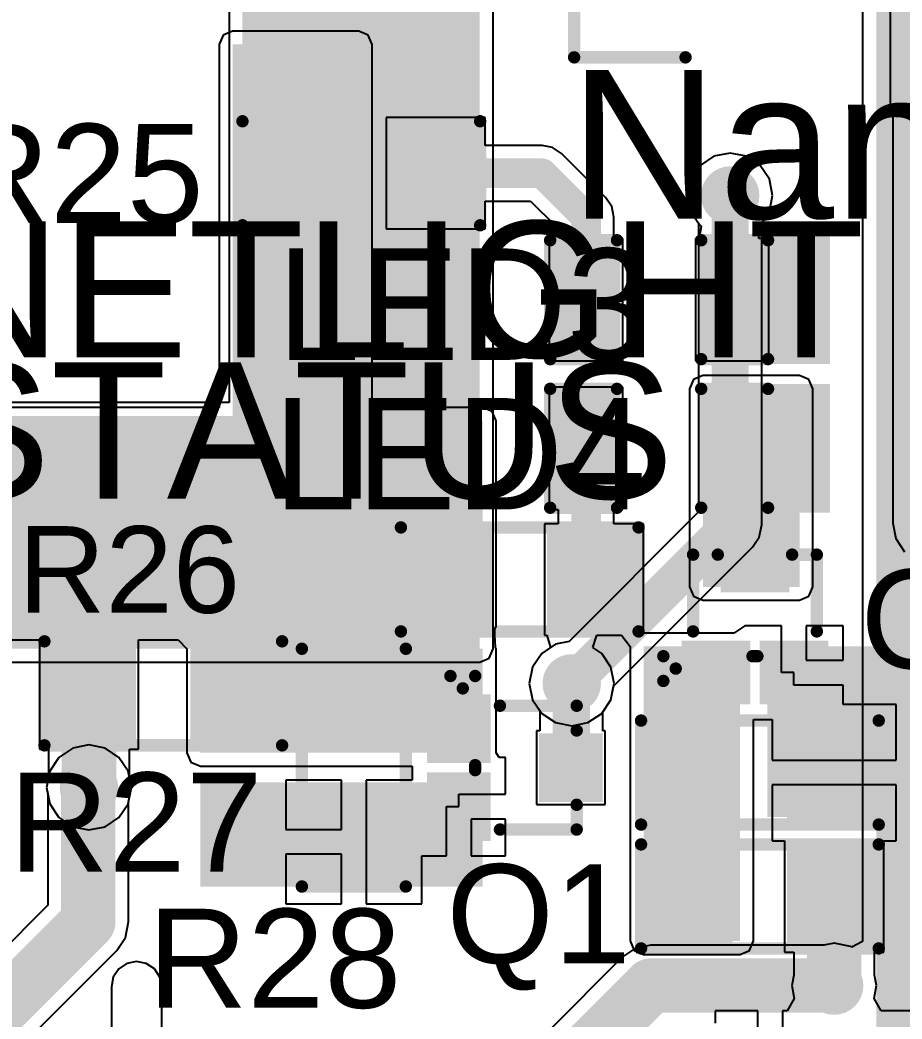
# Model space of a CAD drawing. Header units: millimetres. Extents: x -0.27 to 4.7, y -0.39 to 2.83.
# Drawn here: x 0.2841 to 0.6404, y 1.7845 to 2.1879 of the extents above; entities that cross this region are included whole.
import ezdxf

# ---------------------------------------------------------------- set-up
doc = ezdxf.new("R2010")
doc.units = ezdxf.units.MM
doc.header["$MEASUREMENT"] = 0
for name, color, linetype in [('BottomLayer', 5, 'Continuous'), ('BottomSolder', 6, 'Continuous'), ('TopLayer', 1, 'Continuous'), ('TopOverlay', 2, 'Continuous'), ('TopPaste', 8, 'Continuous'), ('TopSolder', 216, 'Continuous'), ('ViaHoleLayer', 16, 'Continuous')]:
    doc.layers.add(name, color=color, linetype=linetype)
doc.styles.add('Arial', font='arial.ttf', dxfattribs={"height": 0.2})

# ---------------------------------------------------------------- blocks, each defined once
blk = doc.blocks.new('XKNANO_113_9')
at = {"layer": 'TopOverlay', "const_width": 0.005}
for points in [[(0.259, 0.278), (0.214, 0.278)], [(0.259, 0.278), (0.259, 0.258)]]:
    blk.add_lwpolyline(points, dxfattribs=at)
at = {"layer": 'TopOverlay', "const_width": 0.0025}
for points in [[(0.21275, 0.278, 1), (0.21525, 0.278, 1)], [(0.25775, 0.278, 1), (0.26025, 0.278, 1)], [(0.25775, 0.278, 1), (0.26025, 0.278, 1)]]:
    blk.add_lwpolyline(points, format="xyb", close=True, dxfattribs=at)
blk = doc.blocks.new('LED_0603_33')
at = {"layer": 'TopLayer'}
for points in [[(-0.03937, 0.01969), (-0.01969, 0.01969), (-0.01969, -0.01969), (-0.03937, -0.01969)], [(0.01969, 0.01969), (0.03937, 0.01969), (0.03937, -0.01969), (0.01969, -0.01969)]]:
    blk.add_hatch(color=1, dxfattribs=at).paths.add_polyline_path(points)
at = {"layer": 'TopOverlay'}
blk.add_hatch(color=2, dxfattribs=at).paths.add_polyline_path([(0.044, -0.026), (0.069, -0.026), (0.069, 0.026), (0.044, 0.026)])
at = {"layer": 'TopPaste'}
for points in [[(-0.03937, 0.01969), (-0.01969, 0.01969), (-0.01969, -0.01969), (-0.03937, -0.01969)], [(0.01969, 0.01969), (0.03937, 0.01969), (0.03937, -0.01969), (0.01969, -0.01969)]]:
    blk.add_hatch(color=8, dxfattribs=at).paths.add_polyline_path(points)
at = {"layer": 'TopSolder'}
for points in [[(-0.04337, 0.02369), (-0.01569, 0.02369), (-0.01569, -0.02369), (-0.04337, -0.02369)], [(0.01569, 0.02369), (0.04337, 0.02369), (0.04337, -0.02369), (0.01569, -0.02369)]]:
    blk.add_hatch(color=216, dxfattribs=at).paths.add_polyline_path(points)
at = {"layer": 'TopOverlay', "const_width": 0.005}
for points in [[(-0.044, -0.024), (-0.044, 0.024)], [(-0.044, 0.024), (-0.017, 0.024)], [(0.017, 0.024), (0.044, 0.024)], [(0.044, -0.024), (0.044, 0.024)], [(-0.044, -0.024), (-0.017, -0.024)], [(0.017, -0.024), (0.044, -0.024)]]:
    blk.add_lwpolyline(points, dxfattribs=at)
at = {"layer": 'TopOverlay', "const_width": 0.0025}
for points in [[(-0.04525, 0.024, 1), (-0.04275, 0.024, 1)], [(-0.04525, 0.024, 1), (-0.04275, 0.024, 1)], [(-0.01825, 0.024, 1), (-0.01575, 0.024, 1)], [(0.01575, 0.024, 1), (0.01825, 0.024, 1)], [(0.04275, 0.024, 1), (0.04525, 0.024, 1)], [(0.04275, 0.024, 1), (0.04525, 0.024, 1)], [(-0.04525, -0.024, 1), (-0.04275, -0.024, 1)], [(-0.04525, -0.024, 1), (-0.04275, -0.024, 1)], [(-0.01825, -0.024, 1), (-0.01575, -0.024, 1)], [(0.01575, -0.024, 1), (0.01825, -0.024, 1)], [(0.04275, -0.024, 1), (0.04525, -0.024, 1)], [(0.04275, -0.024, 1), (0.04525, -0.024, 1)]]:
    blk.add_lwpolyline(points, format="xyb", close=True, dxfattribs=at)
at = {"layer": 'TopOverlay'}
blk.add_text('LED4', height=0.045, dxfattribs=at).set_placement((-0.15575, -0.02468))
blk = doc.blocks.new('R___0603_41')
at = {"layer": 'TopLayer'}
for points in [[(-0.015, 0.0175), (-0.015, -0.0175), (-0.045, -0.0175), (-0.045, 0.0175)], [(0.045, 0.0175), (0.045, -0.0175), (0.015, -0.0175), (0.015, 0.0175)]]:
    blk.add_hatch(color=1, dxfattribs=at).paths.add_polyline_path(points)
at = {"layer": 'TopPaste'}
for points in [[(-0.015, 0.0175), (-0.015, -0.0175), (-0.045, -0.0175), (-0.045, 0.0175)], [(0.045, 0.0175), (0.045, -0.0175), (0.015, -0.0175), (0.015, 0.0175)]]:
    blk.add_hatch(color=8, dxfattribs=at).paths.add_polyline_path(points)
at = {"layer": 'TopSolder'}
for points in [[(-0.011, 0.0215), (-0.011, -0.0215), (-0.049, -0.0215), (-0.049, 0.0215)], [(0.049, 0.0215), (0.049, -0.0215), (0.011, -0.0215), (0.011, 0.0215)]]:
    blk.add_hatch(color=216, dxfattribs=at).paths.add_polyline_path(points)
at = {"layer": 'TopOverlay', "const_width": 0.005}
for points in [[(0.048, 0.021), (-0.048, 0.021)], [(-0.048, 0.021), (-0.048, -0.021)], [(0.048, 0.021), (0.048, -0.021)], [(0.048, -0.021), (-0.048, -0.021)]]:
    blk.add_lwpolyline(points, dxfattribs=at)
at = {"layer": 'TopOverlay', "const_width": 0.0025}
for points in [[(-0.04925, 0.021, 1), (-0.04675, 0.021, 1)], [(-0.04925, 0.021, 1), (-0.04675, 0.021, 1)], [(0.04675, 0.021, 1), (0.04925, 0.021, 1)], [(0.04675, 0.021, 1), (0.04925, 0.021, 1)], [(-0.04925, -0.021, 1), (-0.04675, -0.021, 1)], [(-0.04925, -0.021, 1), (-0.04675, -0.021, 1)], [(0.04675, -0.021, 1), (0.04925, -0.021, 1)], [(0.04675, -0.021, 1), (0.04925, -0.021, 1)]]:
    blk.add_lwpolyline(points, format="xyb", close=True, dxfattribs=at)
blk = doc.blocks.new('R___0603_77')
at = {"layer": 'TopLayer'}
for points in [[(-0.015, 0.0175), (-0.015, -0.0175), (-0.045, -0.0175), (-0.045, 0.0175)], [(0.045, 0.0175), (0.045, -0.0175), (0.015, -0.0175), (0.015, 0.0175)]]:
    blk.add_hatch(color=1, dxfattribs=at).paths.add_polyline_path(points)
at = {"layer": 'TopPaste'}
for points in [[(-0.015, 0.0175), (-0.015, -0.0175), (-0.045, -0.0175), (-0.045, 0.0175)], [(0.045, 0.0175), (0.045, -0.0175), (0.015, -0.0175), (0.015, 0.0175)]]:
    blk.add_hatch(color=8, dxfattribs=at).paths.add_polyline_path(points)
at = {"layer": 'TopSolder'}
for points in [[(-0.011, 0.0215), (-0.011, -0.0215), (-0.049, -0.0215), (-0.049, 0.0215)], [(0.049, 0.0215), (0.049, -0.0215), (0.011, -0.0215), (0.011, 0.0215)]]:
    blk.add_hatch(color=216, dxfattribs=at).paths.add_polyline_path(points)
at = {"layer": 'TopOverlay', "const_width": 0.005}
for points in [[(-0.048, -0.021), (-0.048, 0.021)], [(-0.048, 0.021), (0.048, 0.021)], [(0.048, -0.021), (0.048, 0.021)], [(-0.048, -0.021), (0.048, -0.021)]]:
    blk.add_lwpolyline(points, dxfattribs=at)
at = {"layer": 'TopOverlay', "const_width": 0.0025}
for points in [[(-0.04925, 0.021, 1), (-0.04675, 0.021, 1)], [(-0.04925, 0.021, 1), (-0.04675, 0.021, 1)], [(0.04675, 0.021, 1), (0.04925, 0.021, 1)], [(0.04675, 0.021, 1), (0.04925, 0.021, 1)], [(-0.04925, -0.021, 1), (-0.04675, -0.021, 1)], [(-0.04925, -0.021, 1), (-0.04675, -0.021, 1)], [(0.04675, -0.021, 1), (0.04925, -0.021, 1)], [(0.04675, -0.021, 1), (0.04925, -0.021, 1)]]:
    blk.add_lwpolyline(points, format="xyb", close=True, dxfattribs=at)
blk = doc.blocks.new('R___0603_78')
at = {"layer": 'TopLayer'}
for points in [[(-0.015, 0.0175), (-0.015, -0.0175), (-0.045, -0.0175), (-0.045, 0.0175)], [(0.045, 0.0175), (0.045, -0.0175), (0.015, -0.0175), (0.015, 0.0175)]]:
    blk.add_hatch(color=1, dxfattribs=at).paths.add_polyline_path(points)
at = {"layer": 'TopPaste'}
for points in [[(-0.015, 0.0175), (-0.015, -0.0175), (-0.045, -0.0175), (-0.045, 0.0175)], [(0.045, 0.0175), (0.045, -0.0175), (0.015, -0.0175), (0.015, 0.0175)]]:
    blk.add_hatch(color=8, dxfattribs=at).paths.add_polyline_path(points)
at = {"layer": 'TopSolder'}
for points in [[(-0.011, 0.0215), (-0.011, -0.0215), (-0.049, -0.0215), (-0.049, 0.0215)], [(0.049, 0.0215), (0.049, -0.0215), (0.011, -0.0215), (0.011, 0.0215)]]:
    blk.add_hatch(color=216, dxfattribs=at).paths.add_polyline_path(points)
at = {"layer": 'TopOverlay', "const_width": 0.005}
for points in [[(-0.048, 0.021), (0.048, 0.021)], [(-0.048, -0.021), (-0.048, 0.021)], [(0.048, -0.021), (0.048, 0.021)], [(-0.048, -0.021), (0.048, -0.021)]]:
    blk.add_lwpolyline(points, dxfattribs=at)
at = {"layer": 'TopOverlay', "const_width": 0.0025}
for points in [[(-0.04925, 0.021, 1), (-0.04675, 0.021, 1)], [(-0.04925, 0.021, 1), (-0.04675, 0.021, 1)], [(0.04675, 0.021, 1), (0.04925, 0.021, 1)], [(0.04675, 0.021, 1), (0.04925, 0.021, 1)], [(-0.04925, -0.021, 1), (-0.04675, -0.021, 1)], [(-0.04925, -0.021, 1), (-0.04675, -0.021, 1)], [(0.04675, -0.021, 1), (0.04925, -0.021, 1)], [(0.04675, -0.021, 1), (0.04925, -0.021, 1)]]:
    blk.add_lwpolyline(points, format="xyb", close=True, dxfattribs=at)
blk = doc.blocks.new('R___0603_79')
at = {"layer": 'TopLayer'}
for points in [[(-0.015, 0.0175), (-0.015, -0.0175), (-0.045, -0.0175), (-0.045, 0.0175)], [(0.045, 0.0175), (0.045, -0.0175), (0.015, -0.0175), (0.015, 0.0175)]]:
    blk.add_hatch(color=1, dxfattribs=at).paths.add_polyline_path(points)
at = {"layer": 'TopPaste'}
for points in [[(-0.015, 0.0175), (-0.015, -0.0175), (-0.045, -0.0175), (-0.045, 0.0175)], [(0.045, 0.0175), (0.045, -0.0175), (0.015, -0.0175), (0.015, 0.0175)]]:
    blk.add_hatch(color=8, dxfattribs=at).paths.add_polyline_path(points)
at = {"layer": 'TopSolder'}
for points in [[(-0.011, 0.0215), (-0.011, -0.0215), (-0.049, -0.0215), (-0.049, 0.0215)], [(0.049, 0.0215), (0.049, -0.0215), (0.011, -0.0215), (0.011, 0.0215)]]:
    blk.add_hatch(color=216, dxfattribs=at).paths.add_polyline_path(points)
at = {"layer": 'TopOverlay', "const_width": 0.005}
for points in [[(0.048, 0.021), (-0.048, 0.021)], [(-0.048, -0.021), (-0.048, 0.021)], [(0.048, -0.021), (0.048, 0.021)], [(0.048, -0.021), (-0.048, -0.021)]]:
    blk.add_lwpolyline(points, dxfattribs=at)
at = {"layer": 'TopOverlay', "const_width": 0.0025}
for points in [[(-0.04925, 0.021, 1), (-0.04675, 0.021, 1)], [(-0.04925, 0.021, 1), (-0.04675, 0.021, 1)], [(0.04675, 0.021, 1), (0.04925, 0.021, 1)], [(0.04675, 0.021, 1), (0.04925, 0.021, 1)], [(-0.04925, -0.021, 1), (-0.04675, -0.021, 1)], [(-0.04925, -0.021, 1), (-0.04675, -0.021, 1)], [(0.04675, -0.021, 1), (0.04925, -0.021, 1)], [(0.04675, -0.021, 1), (0.04925, -0.021, 1)]]:
    blk.add_lwpolyline(points, format="xyb", close=True, dxfattribs=at)
blk = doc.blocks.new('R___0603_80')
at = {"layer": 'TopLayer'}
for points in [[(-0.015, 0.0175), (-0.015, -0.0175), (-0.045, -0.0175), (-0.045, 0.0175)], [(0.045, 0.0175), (0.045, -0.0175), (0.015, -0.0175), (0.015, 0.0175)]]:
    blk.add_hatch(color=1, dxfattribs=at).paths.add_polyline_path(points)
at = {"layer": 'TopPaste'}
for points in [[(-0.015, 0.0175), (-0.015, -0.0175), (-0.045, -0.0175), (-0.045, 0.0175)], [(0.045, 0.0175), (0.045, -0.0175), (0.015, -0.0175), (0.015, 0.0175)]]:
    blk.add_hatch(color=8, dxfattribs=at).paths.add_polyline_path(points)
at = {"layer": 'TopSolder'}
for points in [[(-0.011, 0.0215), (-0.011, -0.0215), (-0.049, -0.0215), (-0.049, 0.0215)], [(0.049, 0.0215), (0.049, -0.0215), (0.011, -0.0215), (0.011, 0.0215)]]:
    blk.add_hatch(color=216, dxfattribs=at).paths.add_polyline_path(points)
at = {"layer": 'TopOverlay', "const_width": 0.005}
for points in [[(-0.048, 0.021), (-0.048, -0.021)], [(0.048, 0.021), (-0.048, 0.021)], [(0.048, 0.021), (0.048, -0.021)], [(0.048, -0.021), (-0.048, -0.021)]]:
    blk.add_lwpolyline(points, dxfattribs=at)
at = {"layer": 'TopOverlay', "const_width": 0.0025}
for points in [[(-0.04925, 0.021, 1), (-0.04675, 0.021, 1)], [(-0.04925, 0.021, 1), (-0.04675, 0.021, 1)], [(0.04675, 0.021, 1), (0.04925, 0.021, 1)], [(0.04675, 0.021, 1), (0.04925, 0.021, 1)], [(-0.04925, -0.021, 1), (-0.04675, -0.021, 1)], [(-0.04925, -0.021, 1), (-0.04675, -0.021, 1)], [(0.04675, -0.021, 1), (0.04925, -0.021, 1)], [(0.04675, -0.021, 1), (0.04925, -0.021, 1)]]:
    blk.add_lwpolyline(points, format="xyb", close=True, dxfattribs=at)
blk = doc.blocks.new('R___0603_81')
at = {"layer": 'TopLayer'}
for points in [[(-0.015, 0.0175), (-0.015, -0.0175), (-0.045, -0.0175), (-0.045, 0.0175)], [(0.045, 0.0175), (0.045, -0.0175), (0.015, -0.0175), (0.015, 0.0175)]]:
    blk.add_hatch(color=1, dxfattribs=at).paths.add_polyline_path(points)
at = {"layer": 'TopPaste'}
for points in [[(-0.015, 0.0175), (-0.015, -0.0175), (-0.045, -0.0175), (-0.045, 0.0175)], [(0.045, 0.0175), (0.045, -0.0175), (0.015, -0.0175), (0.015, 0.0175)]]:
    blk.add_hatch(color=8, dxfattribs=at).paths.add_polyline_path(points)
at = {"layer": 'TopSolder'}
for points in [[(-0.011, 0.0215), (-0.011, -0.0215), (-0.049, -0.0215), (-0.049, 0.0215)], [(0.049, 0.0215), (0.049, -0.0215), (0.011, -0.0215), (0.011, 0.0215)]]:
    blk.add_hatch(color=216, dxfattribs=at).paths.add_polyline_path(points)
at = {"layer": 'TopOverlay', "const_width": 0.005}
for points in [[(-0.048, 0.021), (-0.048, -0.021)], [(0.048, 0.021), (-0.048, 0.021)], [(0.048, 0.021), (0.048, -0.021)], [(0.048, -0.021), (-0.048, -0.021)]]:
    blk.add_lwpolyline(points, dxfattribs=at)
at = {"layer": 'TopOverlay', "const_width": 0.0025}
for points in [[(-0.04925, 0.021, 1), (-0.04675, 0.021, 1)], [(-0.04925, 0.021, 1), (-0.04675, 0.021, 1)], [(0.04675, 0.021, 1), (0.04925, 0.021, 1)], [(0.04675, 0.021, 1), (0.04925, 0.021, 1)], [(-0.04925, -0.021, 1), (-0.04675, -0.021, 1)], [(-0.04925, -0.021, 1), (-0.04675, -0.021, 1)], [(0.04675, -0.021, 1), (0.04925, -0.021, 1)], [(0.04675, -0.021, 1), (0.04925, -0.021, 1)]]:
    blk.add_lwpolyline(points, format="xyb", close=True, dxfattribs=at)
blk = doc.blocks.new('SOT_723_104')
at = {"layer": 'TopLayer'}
for points in [[(-0.00984, 0.0315), (0.00984, 0.0315), (0.00984, 0.01378), (-0.00984, 0.01378)], [(-0.02559, -0.01378), (-0.00591, -0.01378), (-0.00591, -0.0315), (-0.02559, -0.0315)], [(0.00591, -0.01378), (0.02559, -0.01378), (0.02559, -0.0315), (0.00591, -0.0315)]]:
    blk.add_hatch(color=1, dxfattribs=at).paths.add_polyline_path(points)
at = {"layer": 'TopPaste'}
for points in [[(-0.00984, 0.0315), (0.00984, 0.0315), (0.00984, 0.01378), (-0.00984, 0.01378)], [(-0.02559, -0.01378), (-0.00591, -0.01378), (-0.00591, -0.0315), (-0.02559, -0.0315)], [(0.00591, -0.01378), (0.02559, -0.01378), (0.02559, -0.0315), (0.00591, -0.0315)]]:
    blk.add_hatch(color=8, dxfattribs=at).paths.add_polyline_path(points)
at = {"layer": 'TopSolder'}
for points in [[(-0.01384, 0.0355), (0.01384, 0.0355), (0.01384, 0.00978), (-0.01384, 0.00978)], [(-0.02959, -0.00978), (-0.00191, -0.00978), (-0.00191, -0.0355), (-0.02959, -0.0355)], [(0.00191, -0.00978), (0.02959, -0.00978), (0.02959, -0.0355), (0.00191, -0.0355)]]:
    blk.add_hatch(color=216, dxfattribs=at).paths.add_polyline_path(points)
at = {"layer": 'TopOverlay', "const_width": 0.005}
for points in [[(-0.025, 0.025), (-0.015, 0.025)], [(-0.025, -0.006), (-0.025, 0.025)], [(-0.025, 0.025), (-0.015, 0.025)], [(-0.025, -0.006), (-0.025, 0.025)], [(0.015, 0.025), (0.025, 0.025)], [(0.025, -0.006), (0.025, 0.025)], [(-0.037, -0.016), (-0.032, -0.021)], [(-0.037, -0.026), (-0.037, -0.016)], [(-0.001, -0.016), (0.001, -0.016)], [(-0.037, -0.026), (-0.032, -0.021)]]:
    blk.add_lwpolyline(points, dxfattribs=at)
at = {"layer": 'TopOverlay', "const_width": 0.0025}
for points in [[(-0.02625, 0.025, 1), (-0.02375, 0.025, 1)], [(-0.02625, 0.025, 1), (-0.02375, 0.025, 1)], [(-0.02625, 0.025, 1), (-0.02375, 0.025, 1)], [(-0.02625, 0.025, 1), (-0.02375, 0.025, 1)], [(-0.01625, 0.025, 1), (-0.01375, 0.025, 1)], [(-0.01625, 0.025, 1), (-0.01375, 0.025, 1)], [(0.01375, 0.025, 1), (0.01625, 0.025, 1)], [(0.02375, 0.025, 1), (0.02625, 0.025, 1)], [(0.02375, 0.025, 1), (0.02625, 0.025, 1)], [(-0.02625, -0.006, 1), (-0.02375, -0.006, 1)], [(-0.02625, -0.006, 1), (-0.02375, -0.006, 1)], [(0.02375, -0.006, 1), (0.02625, -0.006, 1)], [(-0.03825, -0.016, 1), (-0.03575, -0.016, 1)], [(-0.03825, -0.016, 1), (-0.03575, -0.016, 1)], [(-0.00225, -0.016, 1), (0.00025, -0.016, 1)], [(-0.00025, -0.016, 1), (0.00225, -0.016, 1)], [(-0.03325, -0.021, 1), (-0.03075, -0.021, 1)], [(-0.03325, -0.021, 1), (-0.03075, -0.021, 1)], [(-0.03825, -0.026, 1), (-0.03575, -0.026, 1)], [(-0.03825, -0.026, 1), (-0.03575, -0.026, 1)]]:
    blk.add_lwpolyline(points, format="xyb", close=True, dxfattribs=at)
blk = doc.blocks.new('SOT_723_105')
at = {"layer": 'TopLayer'}
for points in [[(-0.00984, 0.0315), (0.00984, 0.0315), (0.00984, 0.01378), (-0.00984, 0.01378)], [(-0.02559, -0.01378), (-0.00591, -0.01378), (-0.00591, -0.0315), (-0.02559, -0.0315)], [(0.00591, -0.01378), (0.02559, -0.01378), (0.02559, -0.0315), (0.00591, -0.0315)]]:
    blk.add_hatch(color=1, dxfattribs=at).paths.add_polyline_path(points)
at = {"layer": 'TopPaste'}
for points in [[(-0.00984, 0.0315), (0.00984, 0.0315), (0.00984, 0.01378), (-0.00984, 0.01378)], [(-0.02559, -0.01378), (-0.00591, -0.01378), (-0.00591, -0.0315), (-0.02559, -0.0315)], [(0.00591, -0.01378), (0.02559, -0.01378), (0.02559, -0.0315), (0.00591, -0.0315)]]:
    blk.add_hatch(color=8, dxfattribs=at).paths.add_polyline_path(points)
at = {"layer": 'TopSolder'}
for points in [[(-0.01384, 0.0355), (0.01384, 0.0355), (0.01384, 0.00978), (-0.01384, 0.00978)], [(-0.02959, -0.00978), (-0.00191, -0.00978), (-0.00191, -0.0355), (-0.02959, -0.0355)], [(0.00191, -0.00978), (0.02959, -0.00978), (0.02959, -0.0355), (0.00191, -0.0355)]]:
    blk.add_hatch(color=216, dxfattribs=at).paths.add_polyline_path(points)
at = {"layer": 'TopOverlay', "const_width": 0.005}
for points in [[(-0.015, 0.025), (-0.025, 0.025)], [(-0.025, -0.006), (-0.025, 0.025)], [(-0.015, 0.025), (-0.025, 0.025)], [(-0.025, -0.006), (-0.025, 0.025)], [(0.025, 0.025), (0.015, 0.025)], [(0.025, -0.006), (0.025, 0.025)], [(-0.032, -0.021), (-0.037, -0.016)], [(-0.037, -0.026), (-0.037, -0.016)], [(0.001, -0.016), (-0.001, -0.016)], [(-0.037, -0.026), (-0.032, -0.021)]]:
    blk.add_lwpolyline(points, dxfattribs=at)
at = {"layer": 'TopOverlay', "const_width": 0.0025}
for points in [[(-0.02625, 0.025, 1), (-0.02375, 0.025, 1)], [(-0.02625, 0.025, 1), (-0.02375, 0.025, 1)], [(-0.02625, 0.025, 1), (-0.02375, 0.025, 1)], [(-0.02625, 0.025, 1), (-0.02375, 0.025, 1)], [(-0.01625, 0.025, 1), (-0.01375, 0.025, 1)], [(-0.01625, 0.025, 1), (-0.01375, 0.025, 1)], [(0.01375, 0.025, 1), (0.01625, 0.025, 1)], [(0.02375, 0.025, 1), (0.02625, 0.025, 1)], [(0.02375, 0.025, 1), (0.02625, 0.025, 1)], [(-0.02625, -0.006, 1), (-0.02375, -0.006, 1)], [(-0.02625, -0.006, 1), (-0.02375, -0.006, 1)], [(0.02375, -0.006, 1), (0.02625, -0.006, 1)], [(-0.03825, -0.016, 1), (-0.03575, -0.016, 1)], [(-0.03825, -0.016, 1), (-0.03575, -0.016, 1)], [(-0.00225, -0.016, 1), (0.00025, -0.016, 1)], [(-0.00025, -0.016, 1), (0.00225, -0.016, 1)], [(-0.03325, -0.021, 1), (-0.03075, -0.021, 1)], [(-0.03325, -0.021, 1), (-0.03075, -0.021, 1)], [(-0.03825, -0.026, 1), (-0.03575, -0.026, 1)], [(-0.03825, -0.026, 1), (-0.03575, -0.026, 1)]]:
    blk.add_lwpolyline(points, format="xyb", close=True, dxfattribs=at)
blk = doc.blocks.new('LED_0603_115')
at = {"layer": 'TopLayer'}
for points in [[(-0.03937, 0.01969), (-0.01969, 0.01969), (-0.01969, -0.01969), (-0.03937, -0.01969)], [(0.01969, 0.01969), (0.03937, 0.01969), (0.03937, -0.01969), (0.01969, -0.01969)]]:
    blk.add_hatch(color=1, dxfattribs=at).paths.add_polyline_path(points)
at = {"layer": 'TopOverlay'}
blk.add_hatch(color=2, dxfattribs=at).paths.add_polyline_path([(0.044, -0.02601), (0.069, -0.02601), (0.069, 0.02599), (0.044, 0.02599)])
at = {"layer": 'TopPaste'}
for points in [[(-0.03937, 0.01969), (-0.01969, 0.01969), (-0.01969, -0.01969), (-0.03937, -0.01969)], [(0.01969, 0.01969), (0.03937, 0.01969), (0.03937, -0.01969), (0.01969, -0.01969)]]:
    blk.add_hatch(color=8, dxfattribs=at).paths.add_polyline_path(points)
at = {"layer": 'TopSolder'}
for points in [[(-0.04337, 0.02369), (-0.01569, 0.02369), (-0.01569, -0.02369), (-0.04337, -0.02369)], [(0.01569, 0.02369), (0.04337, 0.02369), (0.04337, -0.02369), (0.01569, -0.02369)]]:
    blk.add_hatch(color=216, dxfattribs=at).paths.add_polyline_path(points)
at = {"layer": 'TopOverlay', "const_width": 0.005}
for points in [[(-0.044, -0.024), (-0.044, 0.024)], [(-0.044, 0.024), (-0.017, 0.024)], [(0.017, 0.024), (0.044, 0.024)], [(0.044, -0.024), (0.044, 0.024)], [(-0.044, -0.024), (-0.017, -0.024)], [(0.017, -0.024), (0.044, -0.024)]]:
    blk.add_lwpolyline(points, dxfattribs=at)
at = {"layer": 'TopOverlay', "const_width": 0.0025}
for points in [[(-0.04525, 0.024, 1), (-0.04275, 0.024, 1)], [(-0.04525, 0.024, 1), (-0.04275, 0.024, 1)], [(-0.01825, 0.024, 1), (-0.01575, 0.024, 1)], [(0.01575, 0.024, 1), (0.01825, 0.024, 1)], [(0.04275, 0.024, 1), (0.04525, 0.024, 1)], [(0.04275, 0.024, 1), (0.04525, 0.024, 1)], [(-0.04525, -0.024, 1), (-0.04275, -0.024, 1)], [(-0.04525, -0.024, 1), (-0.04275, -0.024, 1)], [(-0.01825, -0.024, 1), (-0.01575, -0.024, 1)], [(0.01575, -0.024, 1), (0.01825, -0.024, 1)], [(0.04275, -0.024, 1), (0.04525, -0.024, 1)], [(0.04275, -0.024, 1), (0.04525, -0.024, 1)]]:
    blk.add_lwpolyline(points, format="xyb", close=True, dxfattribs=at)
at = {"layer": 'TopOverlay'}
blk.add_text('LED3', height=0.045, dxfattribs=at).set_placement((-0.15435, -0.02429))

msp = doc.modelspace()

# ---------------------------------------------------------------- hatches: boundary and pattern name
at = {"layer": 'BottomLayer'}
for points in [[(0.374, 1.96895), (0.46982, 1.96895), (0.46982, 2.37), (0.374, 2.37)], [(0.229, 1.934), (0.46982, 1.934), (0.46982, 2.028), (0.229, 2.028)]]:
    msp.add_hatch(color=5, dxfattribs=at).paths.add_polyline_path(points)
h = msp.add_hatch(color=5, dxfattribs=at)
edge = h.paths.add_edge_path()
edge.add_arc((0.392, 2.162), 0.01181, 0, 360)
h = msp.add_hatch(color=5, dxfattribs=at)
edge = h.paths.add_edge_path()
edge.add_arc((0.571, 2.117), 0.01181, 0, 360)
h = msp.add_hatch(color=5, dxfattribs=at)
edge = h.paths.add_edge_path()
edge.add_arc((0.507, 1.92), 0.01181, 0, 360)
h = msp.add_hatch(color=5, dxfattribs=at)
edge = h.paths.add_edge_path()
edge.add_arc((0.312, 1.878), 0.01181, 0, 360)
h = msp.add_hatch(color=5, dxfattribs=at)
edge = h.paths.add_edge_path()
edge.add_arc((0.383, 1.856), 0.01181, 0, 360)
h = msp.add_hatch(color=5, dxfattribs=at)
edge = h.paths.add_edge_path()
edge.add_arc((0.613, 1.798), 0.01181, 0, 360)
at = {"layer": 'BottomSolder'}
h = msp.add_hatch(color=6, dxfattribs=at)
edge = h.paths.add_edge_path()
edge.add_arc((0.392, 2.162), 0.00591, 0, 360)
h = msp.add_hatch(color=6, dxfattribs=at)
edge = h.paths.add_edge_path()
edge.add_arc((0.571, 2.117), 0.00591, 0, 360)
h = msp.add_hatch(color=6, dxfattribs=at)
edge = h.paths.add_edge_path()
edge.add_arc((0.507, 1.92), 0.00591, 0, 360)
h = msp.add_hatch(color=6, dxfattribs=at)
edge = h.paths.add_edge_path()
edge.add_arc((0.312, 1.878), 0.00591, 0, 360)
h = msp.add_hatch(color=6, dxfattribs=at)
edge = h.paths.add_edge_path()
edge.add_arc((0.383, 1.856), 0.00591, 0, 360)
h = msp.add_hatch(color=6, dxfattribs=at)
edge = h.paths.add_edge_path()
edge.add_arc((0.613, 1.798), 0.00591, 0, 360)
at = {"layer": 'TopLayer'}
for points in [[(0.37, 1.98), (0.421, 1.98), (0.421, 2.178), (0.37, 2.178)], [(0.599, 1.959), (0.599, 2.03895), (0.56, 2.03895), (0.56, 1.959)], [(0.21, 1.943), (0.471, 1.943), (0.471, 2.026), (0.21, 2.026)], [(0.357, 1.892), (0.471, 1.892), (0.471, 1.934), (0.357, 1.934)], [(0.575, 1.816), (0.575, 1.93495), (0.536, 1.93495), (0.536, 1.816)], [(0.63, 1.866), (0.63, 1.935), (0.586, 1.935), (0.586, 1.866)], [(0.357, 1.838), (0.471, 1.838), (0.471, 1.88), (0.357, 1.88)]]:
    msp.add_hatch(color=1, dxfattribs=at).paths.add_polyline_path(points)
h = msp.add_hatch(color=1, dxfattribs=at)
edge = h.paths.add_edge_path()
edge.add_arc((0.392, 2.162), 0.01181, 0, 360)
h = msp.add_hatch(color=1, dxfattribs=at)
edge = h.paths.add_edge_path()
edge.add_arc((0.571, 2.117), 0.01181, 0, 360)
h = msp.add_hatch(color=1, dxfattribs=at)
edge = h.paths.add_edge_path()
edge.add_arc((0.507, 1.92), 0.01181, 0, 360)
h = msp.add_hatch(color=1, dxfattribs=at)
edge = h.paths.add_edge_path()
edge.add_arc((0.312, 1.878), 0.01181, 0, 360)
h = msp.add_hatch(color=1, dxfattribs=at)
edge = h.paths.add_edge_path()
edge.add_arc((0.383, 1.856), 0.01181, 0, 360)
h = msp.add_hatch(color=1, dxfattribs=at)
edge = h.paths.add_edge_path()
edge.add_arc((0.613, 1.798), 0.01181, 0, 360)
at = {"layer": 'TopSolder'}
h = msp.add_hatch(color=216, dxfattribs=at)
edge = h.paths.add_edge_path()
edge.add_arc((0.392, 2.162), 0.00591, 0, 360)
h = msp.add_hatch(color=216, dxfattribs=at)
edge = h.paths.add_edge_path()
edge.add_arc((0.571, 2.117), 0.00591, 0, 360)
h = msp.add_hatch(color=216, dxfattribs=at)
edge = h.paths.add_edge_path()
edge.add_arc((0.507, 1.92), 0.00591, 0, 360)
h = msp.add_hatch(color=216, dxfattribs=at)
edge = h.paths.add_edge_path()
edge.add_arc((0.312, 1.878), 0.00591, 0, 360)
h = msp.add_hatch(color=216, dxfattribs=at)
edge = h.paths.add_edge_path()
edge.add_arc((0.383, 1.856), 0.00591, 0, 360)
h = msp.add_hatch(color=216, dxfattribs=at)
edge = h.paths.add_edge_path()
edge.add_arc((0.613, 1.798), 0.00591, 0, 360)
at = {"layer": 'ViaHoleLayer'}
h = msp.add_hatch(color=16, dxfattribs=at)
edge = h.paths.add_edge_path()
edge.add_arc((0.392, 2.162), 0.00591, 0, 360)
h = msp.add_hatch(color=16, dxfattribs=at)
edge = h.paths.add_edge_path()
edge.add_arc((0.571, 2.117), 0.00591, 0, 360)
h = msp.add_hatch(color=16, dxfattribs=at)
edge = h.paths.add_edge_path()
edge.add_arc((0.507, 1.92), 0.00591, 0, 360)
h = msp.add_hatch(color=16, dxfattribs=at)
edge = h.paths.add_edge_path()
edge.add_arc((0.312, 1.878), 0.00591, 0, 360)
h = msp.add_hatch(color=16, dxfattribs=at)
edge = h.paths.add_edge_path()
edge.add_arc((0.383, 1.856), 0.00591, 0, 360)
h = msp.add_hatch(color=16, dxfattribs=at)
edge = h.paths.add_edge_path()
edge.add_arc((0.613, 1.798), 0.00591, 0, 360)

# ---------------------------------------------------------------- linework, layer by layer
at = {"layer": 'BottomLayer'}
for p, q in [((0.62451, 2.37401), (0.62451, 1.81583)), ((0.36859, 2.287), (0.36859, 2.03341)), ((0.47523, 2.028), (0.47523, 2.28159)), ((0.571, 2.13414), (0.56444, 2.13284)), ((0.57756, 2.13284), (0.571, 2.13414)), ((0.56444, 2.13284), (0.55888, 2.12912)), ((0.58312, 2.12912), (0.57756, 2.13284)), ((0.55888, 2.12912), (0.55516, 2.12356)), ((0.58684, 2.12356), (0.58312, 2.12912)), ((0.55516, 2.12356), (0.55386, 2.117)), ((0.58814, 2.117), (0.58684, 2.12356)), ((0.55386, 2.117), (0.55516, 2.11044)), ((0.58684, 2.11044), (0.58814, 2.117)), ((0.55516, 2.11044), (0.55826, 2.10582)), ((0.58374, 2.10582), (0.58684, 2.11044)), ((0.55826, 2.10582), (0.55826, 1.98928)), ((0.58374, 1.984), (0.58374, 2.10582)), ((0.36859, 2.03341), (0.119, 2.03341)), ((0.47523, 1.934), (0.47523, 2.028)), ((0.55826, 1.98928), (0.5059, 1.93692)), ((0.58277, 1.97912), (0.58374, 1.984)), ((0.58001, 1.97499), (0.58277, 1.97912)), ((0.52392, 1.9189), (0.58001, 1.97499)), ((0.5059, 1.93692), (0.50044, 1.93584)), ((0.47365, 1.93017), (0.47523, 1.934)), ((0.50044, 1.93584), (0.49488, 1.93212)), ((0.24141, 1.92859), (0.46982, 1.92859)), ((0.46982, 1.92859), (0.47365, 1.93017)), ((0.49488, 1.93212), (0.49116, 1.92656)), ((0.49116, 1.92656), (0.48986, 1.92)), ((0.48986, 1.92), (0.49116, 1.91344)), ((0.52284, 1.91344), (0.52392, 1.9189)), ((0.49116, 1.91344), (0.49488, 1.90788)), ((0.51912, 1.90788), (0.52284, 1.91344)), ((0.49488, 1.90788), (0.50044, 1.90416)), ((0.50044, 1.90416), (0.507, 1.90286)), ((0.507, 1.90286), (0.51356, 1.90416)), ((0.51356, 1.90416), (0.51912, 1.90788)), ((0.30544, 1.89384), (0.29988, 1.89012)), ((0.312, 1.89514), (0.30544, 1.89384)), ((0.31856, 1.89384), (0.312, 1.89514)), ((0.32412, 1.89012), (0.31856, 1.89384)), ((0.29988, 1.89012), (0.29616, 1.88456)), ((0.32784, 1.88456), (0.32412, 1.89012)), ((0.29616, 1.88456), (0.29486, 1.878)), ((0.32914, 1.878), (0.32784, 1.88456)), ((0.29486, 1.878), (0.29538, 1.8754)), ((0.328, 1.87228), (0.32914, 1.878)), ((0.29538, 1.8754), (0.29538, 1.83045)), ((0.328, 1.82369), (0.328, 1.87228)), ((0.29538, 1.83045), (0.26524, 1.80031)), ((0.32676, 1.81745), (0.328, 1.82369)), ((0.32323, 1.81215), (0.32676, 1.81745)), ((0.62451, 1.81583), (0.6201, 1.81347)), ((0.28438, 1.77331), (0.32323, 1.81215)), ((0.53276, 1.81307), (0.52746, 1.80954)), ((0.539, 1.81431), (0.53276, 1.81307)), ((0.60884, 1.81431), (0.539, 1.81431)), ((0.613, 1.81514), (0.60884, 1.81431)), ((0.61956, 1.81384), (0.613, 1.81514)), ((0.6201, 1.81347), (0.61956, 1.81384)), ((0.33125, 1.80768), (0.32735, 1.8069)), ((0.33515, 1.8069), (0.33125, 1.80768)), ((0.52746, 1.80954), (0.49729, 1.77936)), ((0.32404, 1.80469), (0.32183, 1.80139)), ((0.32735, 1.8069), (0.32404, 1.80469)), ((0.33846, 1.80469), (0.33515, 1.8069)), ((0.34067, 1.80139), (0.33846, 1.80469)), ((0.32183, 1.80139), (0.32105, 1.79748)), ((0.34144, 1.79748), (0.34067, 1.80139)), ((0.32105, 1.79748), (0.32105, 1.76831)), ((0.34144, 1.75811), (0.34144, 1.79748))]:
    msp.add_line(p, q, dxfattribs=at)
for points, const_width in [([(0.65, 1.33743), (0.65, 2.38457)], 0.04), ([(0.571, 1.984), (0.571, 2.117)], 0.015), ([(0.507, 1.92), (0.571, 1.984)], 0.015), ([(0.31169, 1.87769), (0.312, 1.878)], 0.022), ([(0.31169, 1.82369), (0.31169, 1.87769)], 0.022), ([(0.272, 1.784), (0.31169, 1.82369)], 0.022), ([(0.50882, 1.76782), (0.539, 1.798)], 0.022), ([(0.539, 1.798), (0.613, 1.798)], 0.022)]:
    msp.add_lwpolyline(points, dxfattribs=dict(at, const_width=const_width))
for points, const_width in [([(0.56725, 2.117, 1), (0.57475, 2.117, 1)], 0.0075), ([(0.56725, 1.984, 1), (0.57475, 1.984, 1)], 0.0075), ([(0.56725, 1.984, 1), (0.57475, 1.984, 1)], 0.0075), ([(0.50325, 1.92, 1), (0.51075, 1.92, 1)], 0.0075), ([(0.30619, 1.87769, 1), (0.31719, 1.87769, 1)], 0.011), ([(0.30619, 1.87769, 1), (0.31719, 1.87769, 1)], 0.011), ([(0.3065, 1.878, 1), (0.3175, 1.878, 1)], 0.011), ([(0.30619, 1.82369, 1), (0.31719, 1.82369, 1)], 0.011), ([(0.30619, 1.82369, 1), (0.31719, 1.82369, 1)], 0.011), ([(0.5335, 1.798, 1), (0.5445, 1.798, 1)], 0.011), ([(0.5335, 1.798, 1), (0.5445, 1.798, 1)], 0.011), ([(0.6075, 1.798, 1), (0.6185, 1.798, 1)], 0.011)]:
    msp.add_lwpolyline(points, format="xyb", close=True, dxfattribs=dict(at, const_width=const_width))
at = {"layer": 'TopLayer'}
for p, q in [((0.63559, 2.21), (0.63559, 2.151)), ((0.37, 2.18341), (0.36617, 2.18183)), ((0.421, 2.18341), (0.37, 2.18341)), ((0.42483, 2.18183), (0.421, 2.18341)), ((0.36617, 2.18183), (0.36459, 2.178)), ((0.42641, 2.178), (0.42483, 2.18183)), ((0.36459, 2.178), (0.36459, 2.03141)), ((0.42641, 2.03141), (0.42641, 2.178)), ((0.63559, 2.151), (0.63669, 2.14835)), ((0.472, 2.1485), (0.432, 2.1485)), ((0.432, 2.1485), (0.432, 2.1035)), ((0.472, 2.13722), (0.472, 2.1485)), ((0.63669, 2.14835), (0.63669, 1.9847)), ((0.495, 2.13722), (0.472, 2.13722)), ((0.49929, 2.13636), (0.495, 2.13722)), ((0.495, 2.13722), (0.495, 2.13722)), ((0.50293, 2.13393), (0.49929, 2.13636)), ((0.571, 2.13414), (0.56444, 2.13284)), ((0.57756, 2.13284), (0.571, 2.13414)), ((0.5207, 2.11616), (0.50293, 2.13393)), ((0.56444, 2.13284), (0.55888, 2.12912)), ((0.58312, 2.12912), (0.57756, 2.13284)), ((0.55888, 2.12912), (0.55516, 2.12356)), ((0.58684, 2.12356), (0.58312, 2.12912)), ((0.55516, 2.12356), (0.55386, 2.117)), ((0.58814, 2.117), (0.58684, 2.12356)), ((0.472, 2.1035), (0.472, 2.11478)), ((0.472, 2.11478), (0.49035, 2.11478)), ((0.49035, 2.11478), (0.50051, 2.10463)), ((0.52313, 2.11252), (0.5207, 2.11616)), ((0.5207, 2.11616), (0.5207, 2.11616)), ((0.55386, 2.117), (0.55516, 2.11044)), ((0.58684, 2.11044), (0.58814, 2.117)), ((0.52398, 2.10823), (0.52313, 2.11252)), ((0.55516, 2.11044), (0.55888, 2.10488)), ((0.58312, 2.10488), (0.58684, 2.11044)), ((0.52398, 2.09963), (0.52398, 2.10823)), ((0.432, 2.1035), (0.472, 2.1035)), ((0.50051, 2.10463), (0.49902, 2.09963)), ((0.55925, 2.10463), (0.55847, 2.09963)), ((0.55888, 2.10488), (0.55925, 2.10463)), ((0.58263, 2.10455), (0.58312, 2.10488)), ((0.58263, 2.09963), (0.58263, 2.10455)), ((0.49902, 2.09963), (0.49793, 2.09963)), ((0.49793, 2.09963), (0.49793, 2.05026)), ((0.52761, 2.09963), (0.52398, 2.09963)), ((0.52761, 2.05026), (0.52761, 2.09963)), ((0.55847, 2.09963), (0.55698, 2.09963)), ((0.55698, 2.09963), (0.55698, 2.05026)), ((0.58667, 2.09963), (0.58263, 2.09963)), ((0.58667, 2.05026), (0.58667, 2.09963)), ((0.49793, 2.05026), (0.52761, 2.05026)), ((0.55698, 2.05026), (0.58667, 2.05026)), ((0.55617, 2.04278), (0.55459, 2.03895)), ((0.56, 2.04436), (0.55617, 2.04278)), ((0.599, 2.04436), (0.56, 2.04436)), ((0.60283, 2.04278), (0.599, 2.04436)), ((0.60441, 2.03895), (0.60283, 2.04278)), ((0.52761, 2.03963), (0.49793, 2.03963)), ((0.49793, 2.03963), (0.49793, 1.99026)), ((0.52761, 1.99026), (0.52761, 2.03963)), ((0.55459, 2.03895), (0.55459, 1.959)), ((0.60441, 1.959), (0.60441, 2.03895)), ((0.36459, 2.03141), (0.27441, 2.03141)), ((0.471, 2.03141), (0.42641, 2.03141)), ((0.47483, 2.02983), (0.471, 2.03141)), ((0.47641, 2.026), (0.47483, 2.02983)), ((0.47641, 1.943), (0.47641, 2.026)), ((0.49793, 1.99026), (0.50155, 1.99026)), ((0.50155, 1.99026), (0.50155, 1.9845)), ((0.52398, 1.9845), (0.52398, 1.99026)), ((0.52398, 1.99026), (0.52761, 1.99026)), ((0.50155, 1.9845), (0.496, 1.9845)), ((0.496, 1.9845), (0.496, 1.9395)), ((0.536, 1.9845), (0.52398, 1.9845)), ((0.536, 1.94396), (0.536, 1.9845)), ((0.63669, 1.9847), (0.63793, 1.97846)), ((0.63793, 1.97846), (0.64146, 1.97316)), ((0.55459, 1.959), (0.55617, 1.95517)), ((0.60283, 1.95517), (0.60441, 1.959)), ((0.55617, 1.95517), (0.56, 1.95359)), ((0.56, 1.95359), (0.599, 1.95359)), ((0.599, 1.95359), (0.60283, 1.95517)), ((0.476, 1.94176), (0.47626, 1.94264)), ((0.476, 1.9395), (0.476, 1.94176)), ((0.47626, 1.94264), (0.47641, 1.943)), ((0.536, 1.94036), (0.536, 1.94396)), ((0.57691, 1.94322), (0.57243, 1.94036)), ((0.59175, 1.94322), (0.57691, 1.94322)), ((0.57691, 1.94322), (0.57691, 1.94322)), ((0.59175, 1.92436), (0.59175, 1.94322)), ((0.61659, 1.94322), (0.60175, 1.94322)), ((0.60175, 1.94322), (0.60175, 1.92936)), ((0.61659, 1.92936), (0.61659, 1.94322)), ((0.27741, 1.93759), (0.292, 1.93759)), ((0.292, 1.93759), (0.292, 1.8935)), ((0.332, 1.8935), (0.332, 1.93759)), ((0.332, 1.93759), (0.34806, 1.93759)), ((0.34806, 1.93759), (0.35159, 1.934)), ((0.47617, 1.93457), (0.476, 1.9395)), ((0.476, 1.9395), (0.476, 1.9395)), ((0.496, 1.9395), (0.49693, 1.9395)), ((0.49693, 1.9395), (0.49844, 1.9345)), ((0.51556, 1.9345), (0.51707, 1.9395)), ((0.51707, 1.9395), (0.52706, 1.9395)), ((0.52706, 1.9395), (0.53059, 1.93495)), ((0.53857, 1.94036), (0.536, 1.94036)), ((0.57243, 1.94036), (0.53857, 1.94036)), ((0.35159, 1.934), (0.35159, 1.892)), ((0.47641, 1.934), (0.47617, 1.93457)), ((0.47641, 1.892), (0.47641, 1.934)), ((0.49844, 1.9345), (0.49488, 1.93212)), ((0.51912, 1.93212), (0.51556, 1.9345)), ((0.53059, 1.93495), (0.53059, 1.816)), ((0.49488, 1.93212), (0.49116, 1.92656)), ((0.52284, 1.92656), (0.51912, 1.93212)), ((0.60175, 1.92936), (0.61659, 1.92936)), ((0.49116, 1.92656), (0.48986, 1.92)), ((0.52414, 1.92), (0.52284, 1.92656)), ((0.59675, 1.92436), (0.59175, 1.92436)), ((0.59675, 1.91936), (0.59675, 1.92436)), ((0.48986, 1.92), (0.49116, 1.91344)), ((0.52284, 1.91344), (0.52414, 1.92)), ((0.61659, 1.91936), (0.59675, 1.91936)), ((0.61659, 1.9115), (0.61659, 1.91936)), ((0.49116, 1.91344), (0.49407, 1.90909)), ((0.51956, 1.90854), (0.52284, 1.91344)), ((0.49407, 1.90909), (0.49407, 1.90084)), ((0.51956, 1.90084), (0.51956, 1.90854)), ((0.638, 1.9115), (0.61659, 1.9115)), ((0.638, 1.889), (0.638, 1.9115)), ((0.58041, 1.816), (0.58041, 1.9055)), ((0.58041, 1.9055), (0.588, 1.9055)), ((0.588, 1.9055), (0.588, 1.889)), ((0.49407, 1.90084), (0.49278, 1.90084)), ((0.49278, 1.90084), (0.49278, 1.87116)), ((0.5205, 1.90084), (0.51956, 1.90084)), ((0.5205, 1.87116), (0.5205, 1.90084)), ((0.292, 1.8935), (0.29569, 1.8935)), ((0.29569, 1.8935), (0.29569, 1.88216)), ((0.32831, 1.88216), (0.32831, 1.8935)), ((0.32831, 1.8935), (0.332, 1.8935)), ((0.35159, 1.892), (0.35317, 1.88817)), ((0.47769, 1.89009), (0.47641, 1.892)), ((0.35317, 1.88817), (0.357, 1.88659)), ((0.48022, 1.89009), (0.47769, 1.89009)), ((0.48022, 1.87525), (0.48022, 1.89009)), ((0.588, 1.889), (0.613, 1.889)), ((0.613, 1.889), (0.638, 1.889)), ((0.357, 1.88659), (0.4425, 1.88659)), ((0.4425, 1.88659), (0.4425, 1.881)), ((0.29569, 1.88216), (0.29486, 1.878)), ((0.32914, 1.878), (0.32831, 1.88216)), ((0.414, 1.881), (0.3915, 1.881)), ((0.3915, 1.881), (0.3915, 1.861)), ((0.414, 1.861), (0.414, 1.881)), ((0.4425, 1.881), (0.424, 1.881)), ((0.424, 1.881), (0.424, 1.856)), ((0.29486, 1.878), (0.29616, 1.87144)), ((0.32784, 1.87144), (0.32914, 1.878)), ((0.613, 1.879), (0.588, 1.879)), ((0.588, 1.879), (0.588, 1.8565)), ((0.638, 1.879), (0.613, 1.879)), ((0.638, 1.8565), (0.638, 1.879)), ((0.46136, 1.87025), (0.46136, 1.87525)), ((0.46136, 1.87525), (0.48022, 1.87525)), ((0.29616, 1.87144), (0.29988, 1.86588)), ((0.32412, 1.86588), (0.32784, 1.87144)), ((0.45636, 1.85041), (0.45636, 1.87025)), ((0.45636, 1.87025), (0.46136, 1.87025)), ((0.49278, 1.87116), (0.5205, 1.87116)), ((0.29988, 1.86588), (0.30544, 1.86216)), ((0.31856, 1.86216), (0.32412, 1.86588)), ((0.48022, 1.86525), (0.46636, 1.86525)), ((0.46636, 1.86525), (0.46636, 1.85041)), ((0.48022, 1.85041), (0.48022, 1.86525)), ((0.30544, 1.86216), (0.312, 1.86086)), ((0.312, 1.86086), (0.31856, 1.86216)), ((0.3915, 1.861), (0.414, 1.861)), ((0.424, 1.856), (0.424, 1.831)), ((0.588, 1.8565), (0.593, 1.8565)), ((0.593, 1.8565), (0.593, 1.8115)), ((0.633, 1.8115), (0.633, 1.8565)), ((0.633, 1.8565), (0.638, 1.8565)), ((0.414, 1.851), (0.3915, 1.851)), ((0.3915, 1.851), (0.3915, 1.831)), ((0.414, 1.831), (0.414, 1.851)), ((0.4465, 1.831), (0.4465, 1.85041)), ((0.4465, 1.85041), (0.45636, 1.85041)), ((0.46636, 1.85041), (0.48022, 1.85041)), ((0.3915, 1.831), (0.414, 1.831)), ((0.424, 1.831), (0.4465, 1.831)), ((0.53059, 1.816), (0.53217, 1.81217)), ((0.57883, 1.81217), (0.58041, 1.816)), ((0.53217, 1.81217), (0.533, 1.81183)), ((0.533, 1.81183), (0.533, 1.8115)), ((0.533, 1.8115), (0.5338, 1.8115)), ((0.5338, 1.8115), (0.536, 1.81059)), ((0.575, 1.81059), (0.57883, 1.81217)), ((0.593, 1.8115), (0.59669, 1.8115)), ((0.59669, 1.8115), (0.59669, 1.80216)), ((0.62931, 1.80216), (0.62931, 1.8115)), ((0.62931, 1.8115), (0.633, 1.8115)), ((0.33125, 1.80768), (0.32735, 1.8069)), ((0.33515, 1.8069), (0.33125, 1.80768)), ((0.536, 1.81059), (0.575, 1.81059)), ((0.32404, 1.80469), (0.32183, 1.80139)), ((0.32735, 1.8069), (0.32404, 1.80469)), ((0.33846, 1.80469), (0.33515, 1.8069)), ((0.34067, 1.80139), (0.33846, 1.80469)), ((0.32183, 1.80139), (0.32105, 1.79748)), ((0.34144, 1.79748), (0.34067, 1.80139)), ((0.59669, 1.80216), (0.59586, 1.798)), ((0.63014, 1.798), (0.62931, 1.80216)), ((0.32105, 1.79748), (0.32105, 1.76831)), ((0.34144, 1.75811), (0.34144, 1.79748)), ((0.59586, 1.798), (0.59689, 1.7928)), ((0.62911, 1.7928), (0.63014, 1.798)), ((0.59689, 1.7928), (0.59404, 1.7878)), ((0.63196, 1.7878), (0.62911, 1.7928)), ((0.58215, 1.7878), (0.56495, 1.7878)), ((0.56495, 1.7878), (0.56495, 1.7828)), ((0.58215, 1.73843), (0.58215, 1.7878)), ((0.59404, 1.7878), (0.59215, 1.7878)), ((0.59215, 1.7878), (0.59215, 1.73843)), ((0.64873, 1.7878), (0.63196, 1.7878))]:
    msp.add_line(p, q, dxfattribs=at)
for points, const_width in [([(0.392, 2.126), (0.392, 2.162)], 0.025), ([(0.392, 2.0135), (0.392, 2.126)], 0.025), ([(0.452, 2.126), (0.495, 2.126)], 0.012), ([(0.495, 2.126), (0.51277, 2.10823)], 0.012), ([(0.57141, 2.07536), (0.57141, 2.11659)], 0.012), ([(0.571, 2.117), (0.57141, 2.11659)], 0.01), ([(0.51277, 2.07495), (0.51277, 2.10823)], 0.012), ([(0.57141, 2.07536), (0.57182, 2.07495)], 0.01), ([(0.392, 2.0135), (0.40764, 1.99786)], 0.025), ([(0.51277, 1.959), (0.51277, 2.01495)], 0.012), ([(0.56782, 2.01495), (0.56882, 2.01395)], 0.01), ([(0.57182, 2.01495), (0.57374, 2.01304)], 0.01), ([(0.40764, 1.99786), (0.42314, 1.99786)], 0.025), ([(0.4535, 1.9615), (0.4535, 1.9985)], 0.025), ([(0.4535, 1.9615), (0.456, 1.959)], 0.025), ([(0.312, 1.878), (0.312, 1.916)], 0.022), ([(0.50682, 1.886), (0.50682, 1.91982)], 0.015), ([(0.613, 1.884), (0.614, 1.885)], 0.025), ([(0.613, 1.798), (0.613, 1.834)], 0.022)]:
    msp.add_lwpolyline(points, dxfattribs=dict(at, const_width=const_width))
for points, const_width in [([(0.38575, 2.162, 1), (0.39825, 2.162, 1)], 0.0125), ([(0.38575, 2.126, 1), (0.39825, 2.126, 1)], 0.0125), ([(0.38575, 2.126, 1), (0.39825, 2.126, 1)], 0.0125), ([(0.449, 2.126, 1), (0.455, 2.126, 1)], 0.006), ([(0.492, 2.126, 1), (0.498, 2.126, 1)], 0.006), ([(0.492, 2.126, 1), (0.498, 2.126, 1)], 0.006), ([(0.56841, 2.11659, 1), (0.57441, 2.11659, 1)], 0.006), ([(0.5685, 2.117, 1), (0.5735, 2.117, 1)], 0.005), ([(0.56891, 2.11659, 1), (0.57391, 2.11659, 1)], 0.005), ([(0.50977, 2.10823, 1), (0.51577, 2.10823, 1)], 0.006), ([(0.50977, 2.10823, 1), (0.51577, 2.10823, 1)], 0.006), ([(0.50977, 2.07495, 1), (0.51577, 2.07495, 1)], 0.006), ([(0.56841, 2.07536, 1), (0.57441, 2.07536, 1)], 0.006), ([(0.56891, 2.07536, 1), (0.57391, 2.07536, 1)], 0.005), ([(0.56932, 2.07495, 1), (0.57432, 2.07495, 1)], 0.005), ([(0.38575, 2.0135, 1), (0.39825, 2.0135, 1)], 0.0125), ([(0.38575, 2.0135, 1), (0.39825, 2.0135, 1)], 0.0125), ([(0.50977, 2.01495, 1), (0.51577, 2.01495, 1)], 0.006), ([(0.56532, 2.01495, 1), (0.57032, 2.01495, 1)], 0.005), ([(0.56632, 2.01395, 1), (0.57132, 2.01395, 1)], 0.005), ([(0.56932, 2.01495, 1), (0.57432, 2.01495, 1)], 0.005), ([(0.57124, 2.01304, 1), (0.57624, 2.01304, 1)], 0.005), ([(0.40139, 1.99786, 1), (0.41389, 1.99786, 1)], 0.0125), ([(0.40139, 1.99786, 1), (0.41389, 1.99786, 1)], 0.0125), ([(0.41689, 1.99786, 1), (0.42939, 1.99786, 1)], 0.0125), ([(0.44725, 1.9985, 1), (0.45975, 1.9985, 1)], 0.0125), ([(0.44725, 1.9615, 1), (0.45975, 1.9615, 1)], 0.0125), ([(0.44725, 1.9615, 1), (0.45975, 1.9615, 1)], 0.0125), ([(0.44975, 1.959, 1), (0.46225, 1.959, 1)], 0.0125), ([(0.50977, 1.959, 1), (0.51577, 1.959, 1)], 0.006), ([(0.3065, 1.916, 1), (0.3175, 1.916, 1)], 0.011), ([(0.50307, 1.91982, 1), (0.51057, 1.91982, 1)], 0.0075), ([(0.60675, 1.884, 1), (0.61925, 1.884, 1)], 0.0125), ([(0.60775, 1.885, 1), (0.62025, 1.885, 1)], 0.0125), ([(0.50307, 1.886, 1), (0.51057, 1.886, 1)], 0.0075), ([(0.3065, 1.878, 1), (0.3175, 1.878, 1)], 0.011), ([(0.6075, 1.834, 1), (0.6185, 1.834, 1)], 0.011), ([(0.6075, 1.798, 1), (0.6185, 1.798, 1)], 0.011)]:
    msp.add_lwpolyline(points, format="xyb", close=True, dxfattribs=dict(at, const_width=const_width))
at = {"layer": 'TopOverlay', "const_width": 0.006}
for points in [[(0.38147, 1.96847), (0.393, 1.98)], [(0.393, 1.98), (0.433, 1.98)]]:
    msp.add_lwpolyline(points, dxfattribs=at)
at = {"layer": 'TopOverlay', "const_width": 0.003}
for points in [[(0.3915, 1.98, 1), (0.3945, 1.98, 1)], [(0.3915, 1.98, 1), (0.3945, 1.98, 1)], [(0.4315, 1.98, 1), (0.4345, 1.98, 1)], [(0.37997, 1.96847, 1), (0.38297, 1.96847, 1)]]:
    msp.add_lwpolyline(points, format="xyb", close=True, dxfattribs=at)

# ---------------------------------------------------------------- block references
for name, p, rotation in [('XKNANO_113_9', (0.76697, 2.45081), 180), ('R___0603_81', (0.422, 2.126), 180), ('R___0603_41', (0.486, 1.962), 180), ('R___0603_80', (0.342, 1.916), 180), ('R___0603_79', (0.419, 1.886), 270), ('SOT_723_105', (0.484, 1.886), 270)]:
    msp.add_blockref(name, p, dxfattribs=dict(rotation=rotation))
for name, p in [('LED_0603_115', (0.54229, 2.07495)), ('LED_0603_33', (0.54229, 2.01495)), ('SOT_723_104', (0.581, 1.947)), ('R___0603_77', (0.583, 1.884)), ('R___0603_78', (0.583, 1.834))]:
    msp.add_blockref(name, p)

# ---------------------------------------------------------------- texts
at = {"layer": 'TopOverlay', "style": 'Arial'}
for s, height, p in [('NanoSIM', 0.06, (0.50582, 2.10765)), ('R25', 0.04, (0.25586, 2.10596)), ('R26', 0.035, (0.28335, 1.94851)), ('Q2', 0.04, (0.62368, 1.92601)), ('R27', 0.04, (0.27968, 1.84401)), ('Q1', 0.04, (0.45634, 1.80701)), ('R28', 0.04, (0.33568, 1.78901))]:
    msp.add_text(s, height=height, dxfattribs=at).set_placement(p)
for s, p in [('NETLIGHT', (0.24526, 2.05164)), ('STATUS', (0.24526, 1.99464))]:
    msp.add_text(s, height=0.055, rotation=360, dxfattribs=at).set_placement(p)

doc.saveas('drawing.dxf')
